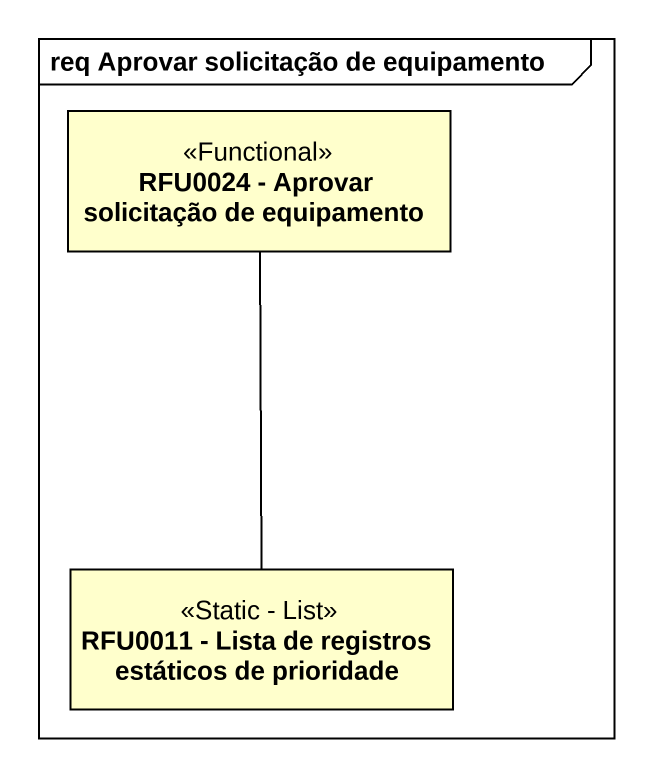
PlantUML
@startuml
mainframe req Aprovar solicitação de equipamento
hide circle
hide empty members
class "RFU0024 - Aprovar solicitação de equipamento" as RFU0024_Aprovar_solicitação <<Functional>>
class "RFU0011 - Lista de registros estáticos de prioridade" as RFU0011_Lista_de_registros <<Static - List>>
RFU0024_Aprovar_solicitação -- RFU0011_Lista_de_registros
@enduml
